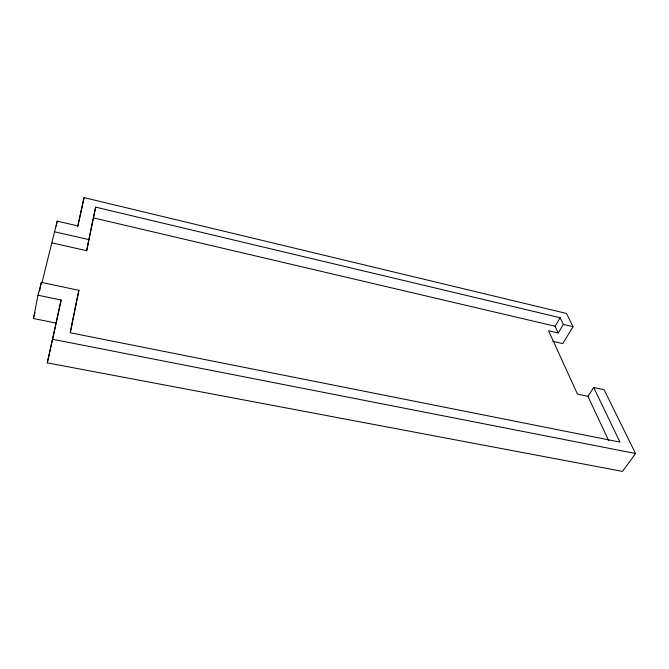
<?xml version="1.0" encoding="UTF-8"?>
<svg xmlns="http://www.w3.org/2000/svg" width="669" height="669" viewBox="0 0 669 669"><rect width="100%" height="100%" fill="white"/><g stroke="black" fill="none" stroke-linecap="round" stroke-linejoin="round"><path stroke-width="1" d="M37.991 295.213L61.105 300.03L56.196 323.094L33.45 318.528L37.991 295.213L41.327 282.36L78.925 290.338L70.379 332.786L619.979 442.1L593.704 387.485L587.917 396.324L608.715 440.729M39.613 291.099L41.327 282.36M41.888 283.004L57.191 221.146L77.721 225.896L84.06 197.614L566.526 313.477L573.049 326.706L562.763 343.59L552.636 341.265M56.196 226.147L57.191 221.146M70.195 332.334L76.358 301.794M52.224 242.964L86.661 250.691L93.091 218.838M86.661 250.691L95.684 207.147L560.154 317.742L563.365 324.423L573.049 326.706M593.704 387.485L604.115 389.743L635.55 453.507L622.546 471.386L47.29 362.866L61.105 300.03M79.527 218.855L84.06 197.614M95.684 207.147L93.292 217.843L555.094 326.246L558.239 332.961L563.365 324.423M47.29 362.866L55.962 324.114M77.746 226.808L79.302 219.85M76.567 300.833L78.925 290.338M33.45 318.528L34.997 312.498M555.094 326.246L560.154 317.742M52.316 339.233L635.55 453.507M587.917 396.324L577.481 394.1L548.538 330.703L558.239 332.961M54.44 231.767L89.128 239.678"/></g></svg>
